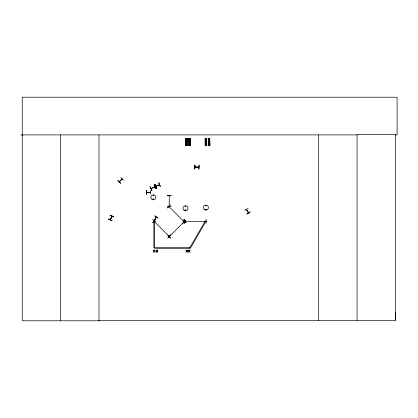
<?xml version="1.0" encoding="UTF-8"?>
<svg xmlns="http://www.w3.org/2000/svg" width="418" height="418" viewBox="0 0 418 418"><rect width="100%" height="100%" fill="white"/><g stroke="black" fill="none" stroke-linecap="round" stroke-linejoin="round"><path stroke-width="0.63" d="M395.146 134.904L397.1 134.904L397.1 97.216L22.248 97.216L22.248 320.784L99.045 320.784L98.993 320.345L395.433 320.345L395.491 312.262M154.723 187.034L151.05 188.455L151.509 188.419M151.196 188.607L159.519 184.782L155.809 186.266L156.259 186.266M154.394 221.373L154.169 221.143M184.009 221.639L168.997 206.591L169.118 206.226L169.3 206.435M154.017 221.242L169.112 236.337L168.914 235.919M153.134 195.211C153.918 195.922 152.962 194.501 153.343 195.467M185.132 210.176C186.741 209.016 185.341 211.309 185.268 210.426M205.708 205.478C206.121 206.335 206.168 204.747 205.729 205.588M205.531 209.475C206.539 208.185 206.131 210.876 205.572 209.381M205.656 209.408C206.246 210.322 206.09 208.786 205.75 209.308M110.206 219.722L110.404 219.351M111.653 216.482C112.985 214.586 109.589 221.483 110.519 219.466M111.961 216.247L110.415 219.821M154.31 186.977L154.623 186.815M119.245 181.736L119.626 181.611M246.489 209.481L248.386 212.856M169.118 206.262L169.3 195.749L169.112 195.953M153.573 199.271C152.481 199.799 153.897 198.315 153.406 199.443M185.331 206.184C186.172 205.713 185.179 206.978 185.42 206.064M185.284 210.04C185.498 211.106 186.036 209.533 185.352 210.003M108.372 219.173L112.024 220.782M110.221 219.758L111.846 216.111M111.846 216.545L111.987 216.184M146.927 192.437C144.633 192.515 156.849 192.337 146.472 192.437M194.887 166.991L195.253 167.153M198.44 166.991L198.884 166.991M154.744 215.881L158.03 218.165L154.733 215.897M156.269 217.083L154.174 220.485M154.294 220.558L156.191 217.13M155.935 221.566L152.502 219.523M169.692 236.436L169.447 236.687M184.505 221.629L184.312 221.827M121.784 179.139L122.066 178.914M185.728 210.296L185.404 210.379M146.493 192.28L146.896 192.275M150.485 192.254L150.046 192.254L150.449 192.437M205.677 221.321L206.037 221.477M155.292 219.602L152.633 222.585L155.418 219.727M167.958 235.229L170.643 238.192L167.937 235.25M168.966 235.971L169.081 236.311M184.139 221.775L184.453 221.456L169.327 236.583L169.551 236.295M186.078 222.752L183.225 219.957M120.703 177.551L123.571 180.336M119.271 181.71L122.019 178.941M120.703 183.199L117.724 180.529L120.666 183.236M119.417 181.793L122.166 179.008M244.697 210.233L248.245 208.389M150.041 186.82L151.901 190.357L150.057 186.809M154.974 184.552L156.468 188.262L155 184.537M158.83 182.776L160.324 186.485M159.378 184.631L159.174 184.918M153.511 187.593L157.142 185.874M155.538 188.685L154.075 184.965L155.564 188.675M160.298 186.496L158.814 182.786M153.249 198.863C152.774 200.614 154.331 198.059 152.998 199.302M154.085 221.117L154.352 221.357M150.407 192.411L146.535 192.28L150.433 192.238M194.971 166.97L198.853 167.174L194.877 167.174M198.801 167.174L194.971 167.174M189.694 145.459L189.709 145.171M206.064 145.427L205.87 145.156M209.183 145.464L209.016 145.171M183.93 221.258L184.15 221.493M248.595 212.814L246.667 209.428M208.242 138.348L209.784 138.327L209.852 145.542L208.321 145.563L208.274 138.348M185.937 139.079L187.269 139.063M189.046 139.079L190.378 139.063M205.248 139.079L206.581 139.063M208.352 139.079L209.684 139.063M185.942 139.57L187.274 139.555M189.051 139.57L190.383 139.555M205.254 139.57L206.586 139.555M208.357 139.57L209.69 139.555M185.953 140.302L187.285 140.286M189.056 140.302L190.389 140.286M205.259 140.302L206.591 140.286M208.368 140.302L209.7 140.286M185.958 140.95L187.29 140.934M189.061 140.95L190.394 140.934M205.264 140.95L206.596 140.934M208.373 140.95L209.705 140.934M185.963 141.681L187.295 141.671M189.072 141.681L190.404 141.671M205.275 141.681L206.607 141.671M208.378 141.681L209.711 141.671M186 144.827L187.332 144.811M189.108 144.827L190.441 144.811M185.78 145.036L187.557 145.015M190.665 145.015L188.889 145.036L190.665 145.067M205.306 144.827L206.638 144.811M208.415 144.827L209.747 144.811M206.863 145.015L205.086 145.036L206.863 145.067M208.195 145.036L209.972 145.015M185.905 145.563L187.442 145.542L187.358 138.327L185.827 138.348L185.937 145.563M190.551 145.542L189.009 145.563L188.931 138.348L190.472 138.327L190.545 145.542M150.475 190.326L150.527 194.318M146.504 194.344L146.279 190.352M206.027 219.408L206.105 223.405M184.688 221.477L205.954 221.294M205.996 221.336L205.604 221.321L206.037 221.336M205.996 221.477L205.677 221.498M167.21 206.445L171.208 206.534M20.9 135.061L22.248 135.056M22.248 134.904L357.066 134.904M198.884 169.06L199.109 165.063L198.911 169.06M248.428 212.898L246.421 209.455M110.112 215.275L113.759 216.9M108.44 219.022L112.087 220.652M169.144 206.487L169.353 206.727M183.121 220.061L185.963 222.872M154.953 184.563L156.619 188.189M154.817 184.625L156.484 188.252M150.214 186.736L151.859 190.378M209.69 138.327L209.826 145.542M209.664 138.327L209.758 145.542M209.522 138.327L209.653 145.542M209.428 138.327L209.57 145.542M209.418 138.327L209.481 145.548M209.319 138.332L209.392 145.548M209.293 145.548L208.885 145.553M208.676 138.342L208.791 145.558M208.603 138.342L208.697 145.558M208.535 138.342L208.587 145.563M208.42 138.348L208.53 145.563M208.331 138.348L208.436 145.563M206.57 138.327L206.649 145.542M206.466 138.327L206.544 145.542M206.414 138.327L206.461 145.542M206.299 138.327L206.403 145.542M206.241 138.332L206.283 145.548M206.184 145.548L205.781 145.553M205.604 138.342L205.677 145.558M205.572 138.342L205.588 145.558M205.426 138.342L205.562 145.558M205.342 138.348L205.478 145.563M205.254 138.348L205.39 145.563M205.228 138.348L205.243 145.563M190.383 138.327L190.446 145.542M190.294 138.327L190.342 145.542L190.18 138.327M190.106 138.327L190.174 145.548M190.007 138.332L190.091 145.548M189.986 145.548L189.579 145.553M189.396 138.342L189.479 145.558M189.37 138.342L189.385 145.558L189.223 138.342M189.135 138.348L189.27 145.563M189.108 138.348L189.129 145.563M189.035 138.348L189.103 145.563M187.259 138.327L187.342 145.542M187.154 138.327L187.238 145.542M187.102 138.327L187.186 145.542M187.003 138.327L187.092 145.542M186.903 138.332L186.977 145.548M186.877 145.548L186.47 145.553M186.287 138.342L186.339 145.558M186.203 138.342L186.266 145.558M186.083 138.342L186.172 145.563L186.005 138.348M185.942 138.348L185.994 145.563M146.452 190.352L146.452 194.344M395.433 320.345L395.433 134.471L357.066 134.471L357.066 320.345M318.694 134.904L318.694 320.784M194.835 165.063L194.835 169.06M98.988 134.904L98.988 320.784M60.62 134.904L60.62 320.784M186.339 141.237C186.715 142.36 187.212 140.427 186.339 141.237M189.448 141.237C189.819 142.36 190.315 140.427 189.448 141.237M205.646 141.237C206.022 142.36 206.518 140.427 205.646 141.237M208.754 141.237C209.131 142.36 209.627 140.427 208.754 141.237M110.18 215.118L113.738 216.942L110.169 215.139M205.233 220.997L189.756 247.801L190.436 248.193L205.912 221.388L205.233 220.997M154.827 250.11L154.32 250.936L153.495 250.11L154.143 251.161L153.474 252.221L154.299 251.375L155.135 252.221L154.472 251.15L155.135 250.11L154.827 250.11M157.424 250.11L156.912 250.936L156.086 250.11L156.734 251.161L156.066 252.221L156.891 251.375L157.727 252.221L157.069 251.15L157.727 250.11L157.424 250.11M187.233 250.11L186.721 250.936L185.895 250.11L186.548 251.161L185.874 252.221L186.705 251.375L187.541 252.221L186.877 251.15L187.536 250.11L187.233 250.11M189.824 250.11L189.312 250.936L188.487 250.11L189.14 251.161L188.471 252.221L189.297 251.375L190.133 252.221L189.469 251.15L190.127 250.11L189.824 250.11M170.267 204.914L167.618 207.913L170.267 204.914M170.565 234.869L167.916 237.868L170.565 234.869M185.55 220.197L182.901 223.191L185.55 220.197M250.257 211.874L246.907 214.063L250.257 211.874M206.675 138.327L205.133 138.348L205.217 145.563L206.753 145.542L206.644 138.327M184.636 219.408L184.458 223.405L184.61 219.408M171.202 195.64L167.21 195.749L171.202 195.629M194.887 165.063L194.668 169.06L194.887 165.063M154.608 221.002L153.834 221.002L153.834 247.634L189.756 247.634L189.756 248.407L154.608 248.407L154.608 221.002M184.26 210.494A2.529 2.529 0 0 0 188.048 208.305A2.529 2.529 0 0 0 184.26 206.121A2.529 2.529 0 0 0 184.26 210.494M204.658 209.799A2.529 2.529 0 0 0 208.446 207.61A2.529 2.529 0 0 0 204.658 205.421A2.529 2.529 0 0 0 204.658 209.799M152.095 199.506A2.498 2.498 0 0 0 155.841 197.343A2.498 2.498 0 0 0 152.095 195.18A2.498 2.498 0 0 0 152.095 199.506"/></g></svg>
